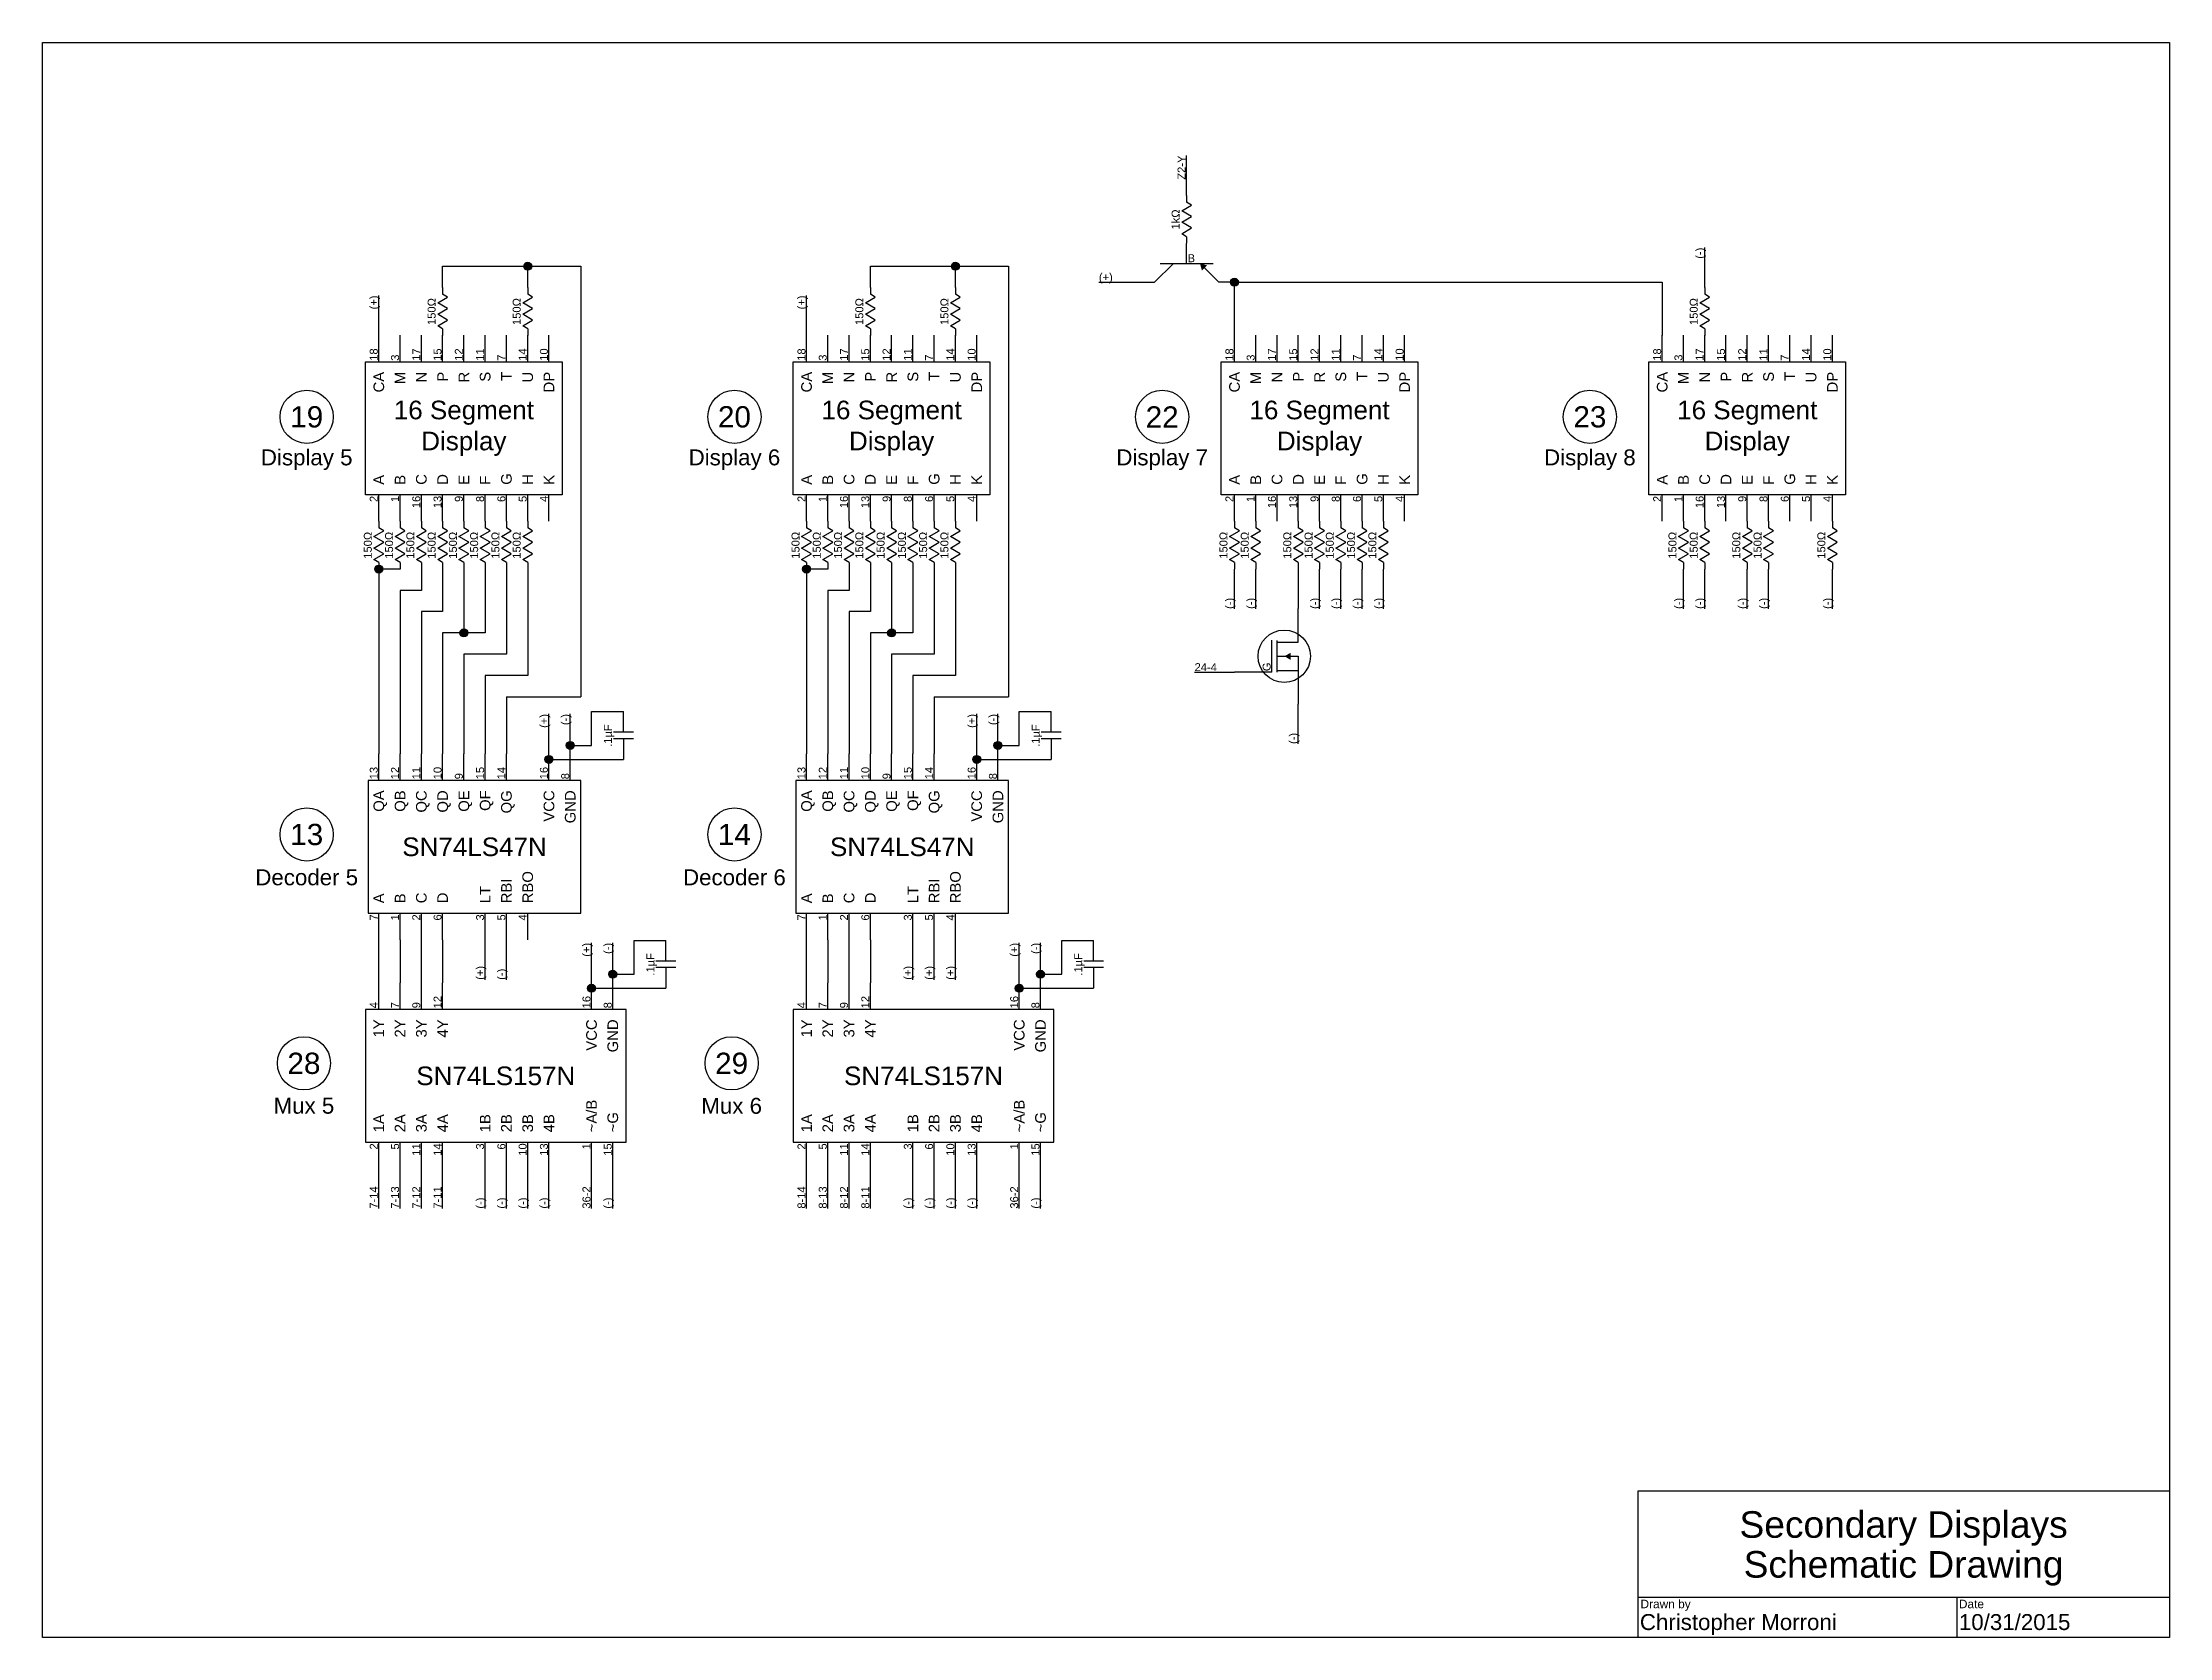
# Model space of a CAD drawing. Header units: inches. Extents: x 0 to 10, y 0 to 7.5.
import ezdxf
from ezdxf.enums import TextEntityAlignment as Align

# ---------------------------------------------------------------- set-up
doc = ezdxf.new("R2010")
doc.units = ezdxf.units.IN
doc.header["$MEASUREMENT"] = 0
doc.styles.get("Standard").update_dxf_attribs({"font": 'arial.ttf'})

# ---------------------------------------------------------------- blocks, each defined once
blk = doc.blocks.new('Title Block')
for p, q in [((0, 0), (0, 7.5)), ((0, 7.5), (10, 7.5)), ((10, 7.5), (10, 0)), ((10, 0.6875), (7.5, 0.6875)), ((7.5, 0.6875), (7.5, 0)), ((10, 0.1875), (7.5, 0.1875)), ((9, 0.1875), (9, 0)), ((10, 0), (0, 0))]:
    blk.add_line(p, q)
for s, p in [('Drawn by', (7.513, 0.1775)), ('Date', (9.01, 0.1775))]:
    blk.add_text(s, height=0.04).set_placement(p, align=Align.TOP_LEFT)
for tag, p in [('TITLELINE1', (8.75, 0.53125)), ('TITLELINE2', (8.75, 0.34375))]:
    blk.add_attdef(tag, text='', height=0.125).set_placement(p, align=Align.MIDDLE_CENTER)
for tag, p in [('DRAWNBY', (7.51, 0.11)), ('DATE', (9.01, 0.11))]:
    blk.add_attdef(tag, text='', height=0.075).set_placement(p, align=Align.TOP_LEFT)
blk = doc.blocks.new('SN74LS47N')
for p, q in [((-0.4375, 0.45), (-0.3125, 0.45)), ((0.3125, 0.45), (0.4375, 0.45)), ((-0.4375, 0.35), (-0.3125, 0.35)), ((0.3125, 0.35), (0.4375, 0.35)), ((-0.4375, 0.25), (-0.3125, 0.25)), ((0.3125, 0.25), (0.4375, 0.25)), ((-0.4375, 0.15), (-0.3125, 0.15)), ((0.3125, 0.15), (0.4375, 0.15)), ((0.3125, 0.05), (0.4375, 0.05)), ((-0.4375, -0.05), (-0.3125, -0.05)), ((0.3125, -0.05), (0.4375, -0.05)), ((-0.4375, -0.15), (-0.3125, -0.15)), ((0.3125, -0.15), (0.4375, -0.15)), ((-0.4375, -0.25), (-0.3125, -0.25)), ((0.3125, -0.35), (0.4375, -0.35)), ((0.3125, -0.45), (0.4375, -0.45))]:
    blk.add_line(p, q)
blk.add_lwpolyline([(0.3125, 0.5), (-0.3125, 0.5), (-0.3125, -0.5), (0.3125, -0.5)], close=True)
for s, p in [('7', (-0.3175, 0.455)), ('1', (-0.3175, 0.355)), ('2', (-0.3175, 0.255)), ('6', (-0.3175, 0.155)), ('3', (-0.3175, -0.045)), ('5', (-0.3175, -0.145)), ('4', (-0.3175, -0.245))]:
    blk.add_text(s, height=0.0375).set_placement(p, align=Align.RIGHT)
for s, p in [('A', (-0.265625, 0.45)), ('B', (-0.265625, 0.35)), ('C', (-0.265625, 0.25)), ('D', (-0.265625, 0.15)), ('LT', (-0.265625, -0.05)), ('RBI', (-0.265625, -0.15)), ('RBO', (-0.265625, -0.25))]:
    blk.add_text(s, height=0.05).set_placement(p, align=Align.MIDDLE_LEFT)
for s, p in [('QA', (0.265625, 0.45)), ('QB', (0.265625, 0.35)), ('QC', (0.265625, 0.25)), ('QD', (0.265625, 0.15)), ('QE', (0.265625, 0.05)), ('QF', (0.265625, -0.05)), ('QG', (0.265625, -0.15)), ('VCC', (0.265625, -0.35)), ('GND', (0.265625, -0.45))]:
    blk.add_text(s, height=0.05).set_placement(p, align=Align.MIDDLE_RIGHT)
for s, p in [('13', (0.3175, 0.455)), ('12', (0.3175, 0.355)), ('11', (0.3175, 0.255)), ('10', (0.3175, 0.155)), ('9', (0.3175, 0.055)), ('15', (0.3175, -0.045)), ('14', (0.3175, -0.145)), ('16', (0.3175, -0.345)), ('8', (0.3175, -0.445))]:
    blk.add_text(s, height=0.0375).set_placement(p)
blk.add_text('SN74LS47N', height=0.0875, rotation=270).set_placement((0, 0), align=Align.MIDDLE_CENTER)
blk = doc.blocks.new('Wire Label Left')
blk.add_line((-0.1875, 0), (0, 0))
blk.add_attdef('FIRSTDESTINATION', (-0.1875, 0.005), '', height=0.0375)
blk.add_attdef('SECONDDESTINATION', text='', height=0.0375).set_placement((-0.1875, -0.005), align=Align.TOP_LEFT)
blk = doc.blocks.new('Wire Label Right')
blk.add_line((0, 0), (0.1875, 0))
blk.add_attdef('FIRSTDESTINATION', text='', height=0.0375).set_placement((0.1875, 0.005), align=Align.RIGHT)
blk.add_attdef('SECONDDESTINATION', text='', height=0.0375).set_placement((0.1875, -0.005), align=Align.TOP_RIGHT)
blk = doc.blocks.new('Device')
blk.add_circle((0, 0), 0.125)
for tag, height, p in [('NUMBER', 0.1, (0, 0)), ('LINE1', 0.075, (0, -0.2)), ('LINE2', 0.075, (0, -0.3)), ('LINE3', 0.075, (0, -0.4)), ('LINE4', 0.075, (0, -0.5))]:
    blk.add_attdef(tag, text='', height=height).set_placement(p, align=Align.MIDDLE)
blk = doc.blocks.new('16 Segment')
for p, q in [((-0.4375, 0.4), (-0.3125, 0.4)), ((0.3125, 0.4), (0.4375, 0.4)), ((-0.4375, 0.3), (-0.3125, 0.3)), ((0.3125, 0.3), (0.4375, 0.3)), ((-0.4375, 0.2), (-0.3125, 0.2)), ((0.3125, 0.2), (0.4375, 0.2)), ((-0.4375, 0.1), (-0.3125, 0.1)), ((0.3125, 0.1), (0.4375, 0.1)), ((-0.4375, 0), (-0.3125, 0)), ((0.3125, 0), (0.4375, 0)), ((-0.4375, -0.1), (-0.3125, -0.1)), ((-0.4375, -0.2), (-0.3125, -0.2)), ((0.3125, -0.1), (0.4375, -0.1)), ((-0.4375, -0.3), (-0.3125, -0.3)), ((0.3125, -0.2), (0.4375, -0.2)), ((-0.4375, -0.4), (-0.3125, -0.4)), ((0.3125, -0.3), (0.4375, -0.3)), ((0.3125, -0.4), (0.4375, -0.4))]:
    blk.add_line(p, q)
blk.add_lwpolyline([(-0.3125, 0.4625), (0.3125, 0.4625), (0.3125, -0.4625), (-0.3125, -0.4625)], close=True)
for s, p in [('2', (-0.3175, 0.405)), ('1', (-0.3175, 0.305)), ('16', (-0.3175, 0.205)), ('13', (-0.3175, 0.105)), ('9', (-0.3175, 0.005)), ('8', (-0.3175, -0.095)), ('6', (-0.3175, -0.195)), ('5', (-0.3175, -0.295)), ('4', (-0.3175, -0.395))]:
    blk.add_text(s, height=0.0375).set_placement(p, align=Align.RIGHT)
for s, p in [('A', (-0.265625, 0.4)), ('B', (-0.265625, 0.3)), ('C', (-0.265625, 0.2)), ('D', (-0.265625, 0.1)), ('E', (-0.265625, 0)), ('F', (-0.265625, -0.1)), ('G', (-0.265625, -0.2)), ('H', (-0.265625, -0.3)), ('K', (-0.265625, -0.4))]:
    blk.add_text(s, height=0.05).set_placement(p, align=Align.MIDDLE_LEFT)
for s, p in [('CA', (0.265625, 0.4)), ('M', (0.265625, 0.3)), ('N', (0.265625, 0.2)), ('P', (0.265625, 0.1)), ('R', (0.265625, 0)), ('S', (0.265625, -0.1)), ('T', (0.265625, -0.2)), ('U', (0.265625, -0.3)), ('DP', (0.265625, -0.4))]:
    blk.add_text(s, height=0.05).set_placement(p, align=Align.MIDDLE_RIGHT)
for s, p in [('18', (0.3175, 0.405)), ('3', (0.3175, 0.305)), ('17', (0.3175, 0.205)), ('15', (0.3175, 0.105)), ('12', (0.3175, 0.005)), ('11', (0.3175, -0.095)), ('7', (0.3175, -0.195)), ('14', (0.3175, -0.295)), ('10', (0.3175, -0.395))]:
    blk.add_text(s, height=0.0375).set_placement(p)
at = {"insert": (0, 0), "char_height": 0.0875, "attachment_point": 5, "rotation": 270}
blk.add_mtext_dynamic_manual_height_columns('16 Segment Display', width=0.67872429, gutter_width=0.123903, heights=[0], dxfattribs=at)
blk = doc.blocks.new('Junction')
h = blk.add_hatch(color=256)
h.dxf.hatch_style = 1
h.paths.add_polyline_path([(-0.01875, 0, 1), (0.01875, 0, 1)])
blk.add_circle((0, 0), 0.01875)
blk = doc.blocks.new('Resistor')
for p, q in [((0.031, 0), (0, 0)), ((0.031, 0), (0.045, 0.023)), ((0.045, 0.023), (0.072, -0.023)), ((0.072, -0.023), (0.099, 0.023)), ((0.099, 0.023), (0.126, -0.023)), ((0.126, -0.023), (0.153, 0.023)), ((0.153, 0.023), (0.18, -0.023)), ((0.18, -0.023), (0.194, 0)), ((0.225, 0), (0.194, 0))]:
    blk.add_line(p, q)
blk.add_attdef('VALUE', text='', height=0.0375).set_placement((0.112, 0.033), align=Align.CENTER)
blk = doc.blocks.new('Capacitor')
for p, q in [((0.097, 0), (0, 0)), ((0.097, -0.047), (0.097, 0.047)), ((0.128, -0.047), (0.128, 0.047)), ((0.128, 0), (0.225, 0))]:
    blk.add_line(p, q)
blk.add_attdef('CAPACITANCE', text='', height=0.0375).set_placement((0.112, 0.054), align=Align.CENTER)
blk = doc.blocks.new('SN74LS157N')
for p, q in [((-0.4375, 0.55), (-0.3125, 0.55)), ((0.3125, 0.55), (0.4375, 0.55)), ((-0.4375, 0.45), (-0.3125, 0.45)), ((0.3125, 0.45), (0.4375, 0.45)), ((-0.4375, 0.35), (-0.3125, 0.35)), ((0.3125, 0.35), (0.4375, 0.35)), ((-0.4375, 0.25), (-0.3125, 0.25)), ((0.3125, 0.25), (0.4375, 0.25)), ((-0.4375, 0.05), (-0.3125, 0.05)), ((-0.4375, -0.05), (-0.3125, -0.05)), ((-0.4375, -0.15), (-0.3125, -0.15)), ((-0.4375, -0.25), (-0.3125, -0.25)), ((-0.4375, -0.45), (-0.3125, -0.45)), ((0.3125, -0.45), (0.4375, -0.45)), ((-0.4375, -0.55), (-0.3125, -0.55)), ((0.3125, -0.55), (0.4375, -0.55))]:
    blk.add_line(p, q)
blk.add_lwpolyline([(0.3125, 0.6125), (-0.3125, 0.6125), (-0.3125, -0.6125), (0.3125, -0.6125)], close=True)
for s, p in [('2', (-0.3175, 0.555)), ('5', (-0.3175, 0.455)), ('11', (-0.3175, 0.355)), ('14', (-0.3175, 0.255)), ('3', (-0.3175, 0.055)), ('6', (-0.3175, -0.045)), ('10', (-0.3175, -0.145)), ('13', (-0.3175, -0.245)), ('1', (-0.3175, -0.445)), ('15', (-0.3175, -0.545))]:
    blk.add_text(s, height=0.0375).set_placement(p, align=Align.RIGHT)
for s, p in [('1A', (-0.265625, 0.55)), ('2A', (-0.265625, 0.45)), ('3A', (-0.265625, 0.35)), ('4A', (-0.265625, 0.25)), ('1B', (-0.265625, 0.05)), ('2B', (-0.265625, -0.05)), ('3B', (-0.265625, -0.15)), ('4B', (-0.265625, -0.25)), ('~A/B', (-0.265625, -0.45)), ('~G', (-0.265625, -0.55))]:
    blk.add_text(s, height=0.05).set_placement(p, align=Align.MIDDLE_LEFT)
for s, p in [('1Y', (0.265625, 0.55)), ('2Y', (0.265625, 0.45)), ('3Y', (0.265625, 0.35)), ('4Y', (0.265625, 0.25)), ('VCC', (0.265625, -0.45)), ('GND', (0.265625, -0.55))]:
    blk.add_text(s, height=0.05).set_placement(p, align=Align.MIDDLE_RIGHT)
for s, p in [('4', (0.3175, 0.555)), ('7', (0.3175, 0.455)), ('9', (0.3175, 0.355)), ('12', (0.3175, 0.255)), ('16', (0.3175, -0.445)), ('8', (0.3175, -0.545))]:
    blk.add_text(s, height=0.0375).set_placement(p)
blk.add_text('SN74LS157N', height=0.0875, rotation=270).set_placement((0, 0), align=Align.MIDDLE_CENTER)
blk = doc.blocks.new('MOSFET - N-Type')
h = blk.add_hatch(color=256)
h.dxf.hatch_style = 1
h.paths.add_polyline_path([(0.207, 0.035), (0.225, 0.065), (0.242, 0.035)])
for p, q in [((0.15, 0.125), (0.15, 0.225)), ((0.15, 0.125), (0.3, 0.125)), ((0.225, 0), (0, 0)), ((0.158, 0.1), (0.158, 0)), ((0.225, 0.1), (0.225, 0)), ((0.292, 0.1), (0.292, 0)), ((0.292, 0), (0.45, 0))]:
    blk.add_line(p, q)
at = {"const_width": 0.0075}
blk.add_lwpolyline([(0.15, 0.1), (0.3, 0.1)], dxfattribs=at)
blk.add_circle((0.225, 0.066), 0.123)
blk = doc.blocks.new('Transistor - PNP')
h = blk.add_hatch(color=256)
h.dxf.hatch_style = 1
h.paths.add_polyline_path([(-0.129, 0.079), (-0.162, 0.088), (-0.153, 0.055)])
for p, q in [((-0.225, 0.088), (-0.225, 0.182)), ((-0.45, 0), (-0.376, 0)), ((-0.287, 0.088), (-0.376, 0)), ((-0.35, 0.088), (-0.1, 0.088)), ((-0.162, 0.088), (-0.074, 0)), ((0, 0), (-0.074, 0))]:
    blk.add_line(p, q)

msp = doc.modelspace()

# ---------------------------------------------------------------- linework, layer by layer
for p, q in [((1.881, 6.348), (1.881, 6.448)), ((1.881, 6.448), (2.531, 6.448)), ((2.281, 6.348), (2.281, 6.448)), ((2.531, 6.448), (2.531, 4.424)), ((3.892, 6.348), (3.892, 6.448)), ((3.892, 6.448), (4.542, 6.448)), ((4.292, 6.348), (4.292, 6.448)), ((4.542, 6.448), (4.542, 4.424)), ((5.604, 6.123), (5.604, 6.373)), ((5.604, 6.373), (7.615, 6.373)), ((7.615, 6.373), (7.615, 6.123)), ((1.581, 5.024), (1.581, 4.155)), ((1.681, 5.024), (1.581, 5.024)), ((1.781, 5.024), (1.781, 4.924)), ((1.881, 5.024), (1.881, 4.824)), ((1.981, 5.024), (1.981, 4.724)), ((2.081, 5.024), (2.081, 4.724)), ((2.181, 5.024), (2.181, 4.624)), ((2.281, 5.024), (2.281, 4.524)), ((3.592, 5.024), (3.592, 4.155)), ((3.692, 5.024), (3.592, 5.024)), ((3.792, 5.024), (3.792, 4.924)), ((3.892, 5.024), (3.892, 4.824)), ((3.992, 5.024), (3.992, 4.724)), ((4.092, 5.024), (4.092, 4.724)), ((4.192, 5.024), (4.192, 4.624)), ((4.292, 5.024), (4.292, 4.524)), ((5.904, 5.024), (5.904, 4.839)), ((1.781, 4.924), (1.681, 4.924)), ((1.681, 4.924), (1.681, 4.155)), ((3.792, 4.924), (3.692, 4.924)), ((3.692, 4.924), (3.692, 4.155)), ((1.881, 4.824), (1.781, 4.824)), ((1.781, 4.824), (1.781, 4.155)), ((3.892, 4.824), (3.792, 4.824)), ((3.792, 4.824), (3.792, 4.155)), ((1.881, 4.724), (1.881, 4.155)), ((2.081, 4.724), (1.881, 4.724)), ((3.892, 4.724), (3.892, 4.155)), ((4.092, 4.724), (3.892, 4.724)), ((2.181, 4.624), (1.981, 4.624)), ((1.981, 4.624), (1.981, 4.155)), ((4.192, 4.624), (3.992, 4.624)), ((3.992, 4.624), (3.992, 4.155)), ((2.281, 4.524), (2.081, 4.524)), ((2.081, 4.524), (2.081, 4.155)), ((4.292, 4.524), (4.092, 4.524)), ((4.092, 4.524), (4.092, 4.155)), ((5.679, 4.539), (5.604, 4.539)), ((2.181, 4.424), (2.181, 4.155)), ((2.181, 4.424), (2.531, 4.424)), ((4.192, 4.424), (4.192, 4.155)), ((4.192, 4.424), (4.542, 4.424)), ((2.581, 4.195), (2.581, 4.354)), ((2.581, 4.354), (2.731, 4.354)), ((4.592, 4.195), (4.592, 4.354)), ((4.592, 4.354), (4.742, 4.354)), ((2.381, 4.129), (2.731, 4.129)), ((2.481, 4.195), (2.581, 4.195)), ((4.392, 4.129), (4.742, 4.129)), ((4.492, 4.195), (4.592, 4.195)), ((1.581, 3.079), (1.581, 3.28)), ((1.681, 3.28), (1.681, 3.079)), ((1.781, 3.079), (1.781, 3.28)), ((1.881, 3.28), (1.881, 3.079)), ((2.781, 3.119), (2.781, 3.278)), ((2.781, 3.278), (2.931, 3.278)), ((3.592, 3.079), (3.592, 3.28)), ((3.692, 3.28), (3.692, 3.079)), ((3.792, 3.079), (3.792, 3.28)), ((3.892, 3.28), (3.892, 3.079)), ((4.792, 3.119), (4.792, 3.278)), ((4.792, 3.278), (4.942, 3.278)), ((2.681, 3.119), (2.781, 3.119)), ((4.692, 3.119), (4.792, 3.119)), ((2.581, 3.053), (2.931, 3.053)), ((4.592, 3.053), (4.942, 3.053))]:
    msp.add_line(p, q)

# ---------------------------------------------------------------- block references
for name, p, values in [('Title Block', (0, 0), {'DRAWNBY': 'Christopher Morroni', 'TITLELINE2': 'Schematic Drawing', 'TITLELINE1': 'Secondary Displays', 'DATE': '10/31/2015'}), ('Wire Label Left', (5.154, 6.373), {'FIRSTDESTINATION': '(+)'}), ('Device', (1.242, 5.74), {'NUMBER': '19', 'LINE1': 'Display 5'}), ('Device', (3.253, 5.74), {'NUMBER': '20', 'LINE1': 'Display 6'}), ('Device', (5.264, 5.74), {'NUMBER': '22', 'LINE1': 'Display 7'}), ('Device', (7.275, 5.74), {'NUMBER': '23', 'LINE1': 'Display 8'}), ('Wire Label Left', (5.604, 4.539), {'FIRSTDESTINATION': '24-4'}), ('Device', (1.242, 3.776), {'NUMBER': '13', 'LINE1': 'Decoder 5'}), ('Device', (3.253, 3.776), {'NUMBER': '14', 'LINE1': 'Decoder 6'}), ('Device', (1.229, 2.7), {'NUMBER': '28', 'LINE1': 'Mux 5'}), ('Device', (3.24, 2.7), {'NUMBER': '29', 'LINE1': 'Mux 6'})]:
    msp.add_blockref(name, p).add_auto_attribs(values)
at = {"rotation": 90}
for name, p, values in [('Wire Label Right', (5.379, 6.781), {'FIRSTDESTINATION': 'Z2-Y'}), ('Resistor', (5.379, 6.556), {'VALUE': '1kΩ'}), ('Wire Label Right', (7.815, 6.348), {'FIRSTDESTINATION': '(-)'}), ('Wire Label Right', (1.581, 6.123), {'FIRSTDESTINATION': '(+)'}), ('Resistor', (1.881, 6.123), {'VALUE': '150Ω'}), ('Resistor', (2.281, 6.123), {'VALUE': '150Ω'}), ('Wire Label Right', (3.592, 6.123), {'FIRSTDESTINATION': '(+)'}), ('Resistor', (3.892, 6.123), {'VALUE': '150Ω'}), ('Resistor', (4.292, 6.123), {'VALUE': '150Ω'}), ('Resistor', (7.815, 6.123), {'VALUE': '150Ω'}), ('Resistor', (1.581, 5.024), {'VALUE': '150Ω'}), ('Resistor', (1.681, 5.024), {'VALUE': '150Ω'}), ('Resistor', (1.781, 5.024), {'VALUE': '150Ω'}), ('Resistor', (1.881, 5.024), {'VALUE': '150Ω'}), ('Resistor', (1.981, 5.024), {'VALUE': '150Ω'}), ('Resistor', (2.081, 5.024), {'VALUE': '150Ω'}), ('Resistor', (2.181, 5.024), {'VALUE': '150Ω'}), ('Resistor', (2.281, 5.024), {'VALUE': '150Ω'}), ('Resistor', (3.592, 5.024), {'VALUE': '150Ω'}), ('Resistor', (3.692, 5.024), {'VALUE': '150Ω'}), ('Resistor', (3.792, 5.024), {'VALUE': '150Ω'}), ('Resistor', (3.892, 5.024), {'VALUE': '150Ω'}), ('Resistor', (3.992, 5.024), {'VALUE': '150Ω'}), ('Resistor', (4.092, 5.024), {'VALUE': '150Ω'}), ('Resistor', (4.192, 5.024), {'VALUE': '150Ω'}), ('Resistor', (4.292, 5.024), {'VALUE': '150Ω'}), ('Resistor', (5.604, 5.024), {'VALUE': '150Ω'}), ('Resistor', (5.704, 5.024), {'VALUE': '150Ω'}), ('Resistor', (5.904, 5.024), {'VALUE': '150Ω'}), ('Resistor', (6.004, 5.024), {'VALUE': '150Ω'}), ('Resistor', (6.104, 5.024), {'VALUE': '150Ω'}), ('Resistor', (6.204, 5.024), {'VALUE': '150Ω'}), ('Resistor', (6.304, 5.024), {'VALUE': '150Ω'}), ('Resistor', (7.715, 5.024), {'VALUE': '150Ω'}), ('Resistor', (7.815, 5.024), {'VALUE': '150Ω'}), ('Resistor', (8.015, 5.024), {'VALUE': '150Ω'}), ('Resistor', (8.115, 5.024), {'VALUE': '150Ω'}), ('Resistor', (8.415, 5.024), {'VALUE': '150Ω'}), ('Wire Label Left', (5.604, 5.024), {'FIRSTDESTINATION': '(-)'}), ('Wire Label Left', (5.704, 5.024), {'FIRSTDESTINATION': '(-)'}), ('Wire Label Left', (6.004, 5.024), {'FIRSTDESTINATION': '(-)'}), ('Wire Label Left', (6.104, 5.024), {'FIRSTDESTINATION': '(-)'}), ('Wire Label Left', (6.204, 5.024), {'FIRSTDESTINATION': '(-)'}), ('Wire Label Left', (6.304, 5.024), {'FIRSTDESTINATION': '(-)'}), ('Wire Label Left', (7.715, 5.024), {'FIRSTDESTINATION': '(-)'}), ('Wire Label Left', (7.815, 5.024), {'FIRSTDESTINATION': '(-)'}), ('Wire Label Left', (8.015, 5.024), {'FIRSTDESTINATION': '(-)'}), ('Wire Label Left', (8.115, 5.024), {'FIRSTDESTINATION': '(-)'}), ('Wire Label Left', (8.415, 5.024), {'FIRSTDESTINATION': '(-)'}), ('Wire Label Right', (2.381, 4.155), {'FIRSTDESTINATION': '(+)'}), ('Wire Label Right', (2.481, 4.155), {'FIRSTDESTINATION': '(-)'}), ('Capacitor', (2.731, 4.129), {'CAPACITANCE': '.1µF'}), ('Wire Label Right', (4.392, 4.155), {'FIRSTDESTINATION': '(+)'}), ('Wire Label Right', (4.492, 4.155), {'FIRSTDESTINATION': '(-)'}), ('Capacitor', (4.742, 4.129), {'CAPACITANCE': '.1µF'}), ('Wire Label Left', (5.904, 4.389), {'FIRSTDESTINATION': '(-)'}), ('Wire Label Left', (2.081, 3.28), {'FIRSTDESTINATION': '(+)'}), ('Wire Label Left', (2.181, 3.28), {'FIRSTDESTINATION': '(-)'}), ('Wire Label Right', (2.581, 3.079), {'FIRSTDESTINATION': '(+)'}), ('Wire Label Right', (2.681, 3.079), {'FIRSTDESTINATION': '(-)'}), ('Capacitor', (2.931, 3.053), {'CAPACITANCE': '.1µF'}), ('Wire Label Left', (4.092, 3.28), {'FIRSTDESTINATION': '(+)'}), ('Wire Label Left', (4.192, 3.28), {'FIRSTDESTINATION': '(+)'}), ('Wire Label Left', (4.292, 3.28), {'FIRSTDESTINATION': '(+)'}), ('Wire Label Right', (4.592, 3.079), {'FIRSTDESTINATION': '(+)'}), ('Wire Label Right', (4.692, 3.079), {'FIRSTDESTINATION': '(-)'}), ('Capacitor', (4.942, 3.053), {'CAPACITANCE': '.1µF'}), ('Wire Label Left', (1.581, 2.204), {'FIRSTDESTINATION': '7-14'}), ('Wire Label Left', (1.681, 2.204), {'FIRSTDESTINATION': '7-13'}), ('Wire Label Left', (1.781, 2.204), {'FIRSTDESTINATION': '7-12'}), ('Wire Label Left', (1.881, 2.204), {'FIRSTDESTINATION': '7-11'}), ('Wire Label Left', (2.081, 2.204), {'FIRSTDESTINATION': '(-)'}), ('Wire Label Left', (2.181, 2.204), {'FIRSTDESTINATION': '(-)'}), ('Wire Label Left', (2.281, 2.204), {'FIRSTDESTINATION': '(-)'}), ('Wire Label Left', (2.381, 2.204), {'FIRSTDESTINATION': '(-)'}), ('Wire Label Left', (2.581, 2.204), {'FIRSTDESTINATION': '36-2'}), ('Wire Label Left', (2.681, 2.204), {'FIRSTDESTINATION': '(-)'}), ('Wire Label Left', (3.592, 2.204), {'FIRSTDESTINATION': '8-14'}), ('Wire Label Left', (3.692, 2.204), {'FIRSTDESTINATION': '8-13'}), ('Wire Label Left', (3.792, 2.204), {'FIRSTDESTINATION': '8-12'}), ('Wire Label Left', (3.892, 2.204), {'FIRSTDESTINATION': '8-11'}), ('Wire Label Left', (4.092, 2.204), {'FIRSTDESTINATION': '(-)'}), ('Wire Label Left', (4.192, 2.204), {'FIRSTDESTINATION': '(-)'}), ('Wire Label Left', (4.292, 2.204), {'FIRSTDESTINATION': '(-)'}), ('Wire Label Left', (4.392, 2.204), {'FIRSTDESTINATION': '(-)'}), ('Wire Label Left', (4.592, 2.204), {'FIRSTDESTINATION': '36-2'}), ('Wire Label Left', (4.692, 2.204), {'FIRSTDESTINATION': '(-)'})]:
    msp.add_blockref(name, p, dxfattribs=at).add_auto_attribs(values)
for name, p in [('Transistor - PNP', (5.604, 6.373)), ('Junction', (2.281, 6.448)), ('Junction', (4.292, 6.448)), ('Junction', (5.604, 6.373)), ('Junction', (1.581, 5.024)), ('Junction', (3.592, 5.024)), ('Junction', (1.981, 4.724)), ('Junction', (3.992, 4.724)), ('Junction', (2.481, 4.195)), ('Junction', (4.492, 4.195)), ('Junction', (2.381, 4.129)), ('Junction', (4.392, 4.129)), ('Junction', (2.681, 3.119)), ('Junction', (4.692, 3.119)), ('Junction', (2.581, 3.053)), ('Junction', (4.592, 3.053))]:
    msp.add_blockref(name, p)
for name, p in [('16 Segment', (1.981, 5.686)), ('16 Segment', (3.992, 5.686)), ('16 Segment', (6.004, 5.686)), ('16 Segment', (8.015, 5.686)), ('MOSFET - N-Type', (5.904, 4.389)), ('SN74LS47N', (2.031, 3.718)), ('SN74LS47N', (4.042, 3.718)), ('SN74LS157N', (2.131, 2.641)), ('SN74LS157N', (4.142, 2.641))]:
    msp.add_blockref(name, p, dxfattribs=at)

# ---------------------------------------------------------------- texts
msp.add_text('B', height=0.0375).set_placement((5.384, 6.467))
msp.add_text('G', height=0.0375, rotation=90).set_placement((5.774, 4.544))

doc.saveas('drawing.dxf')
